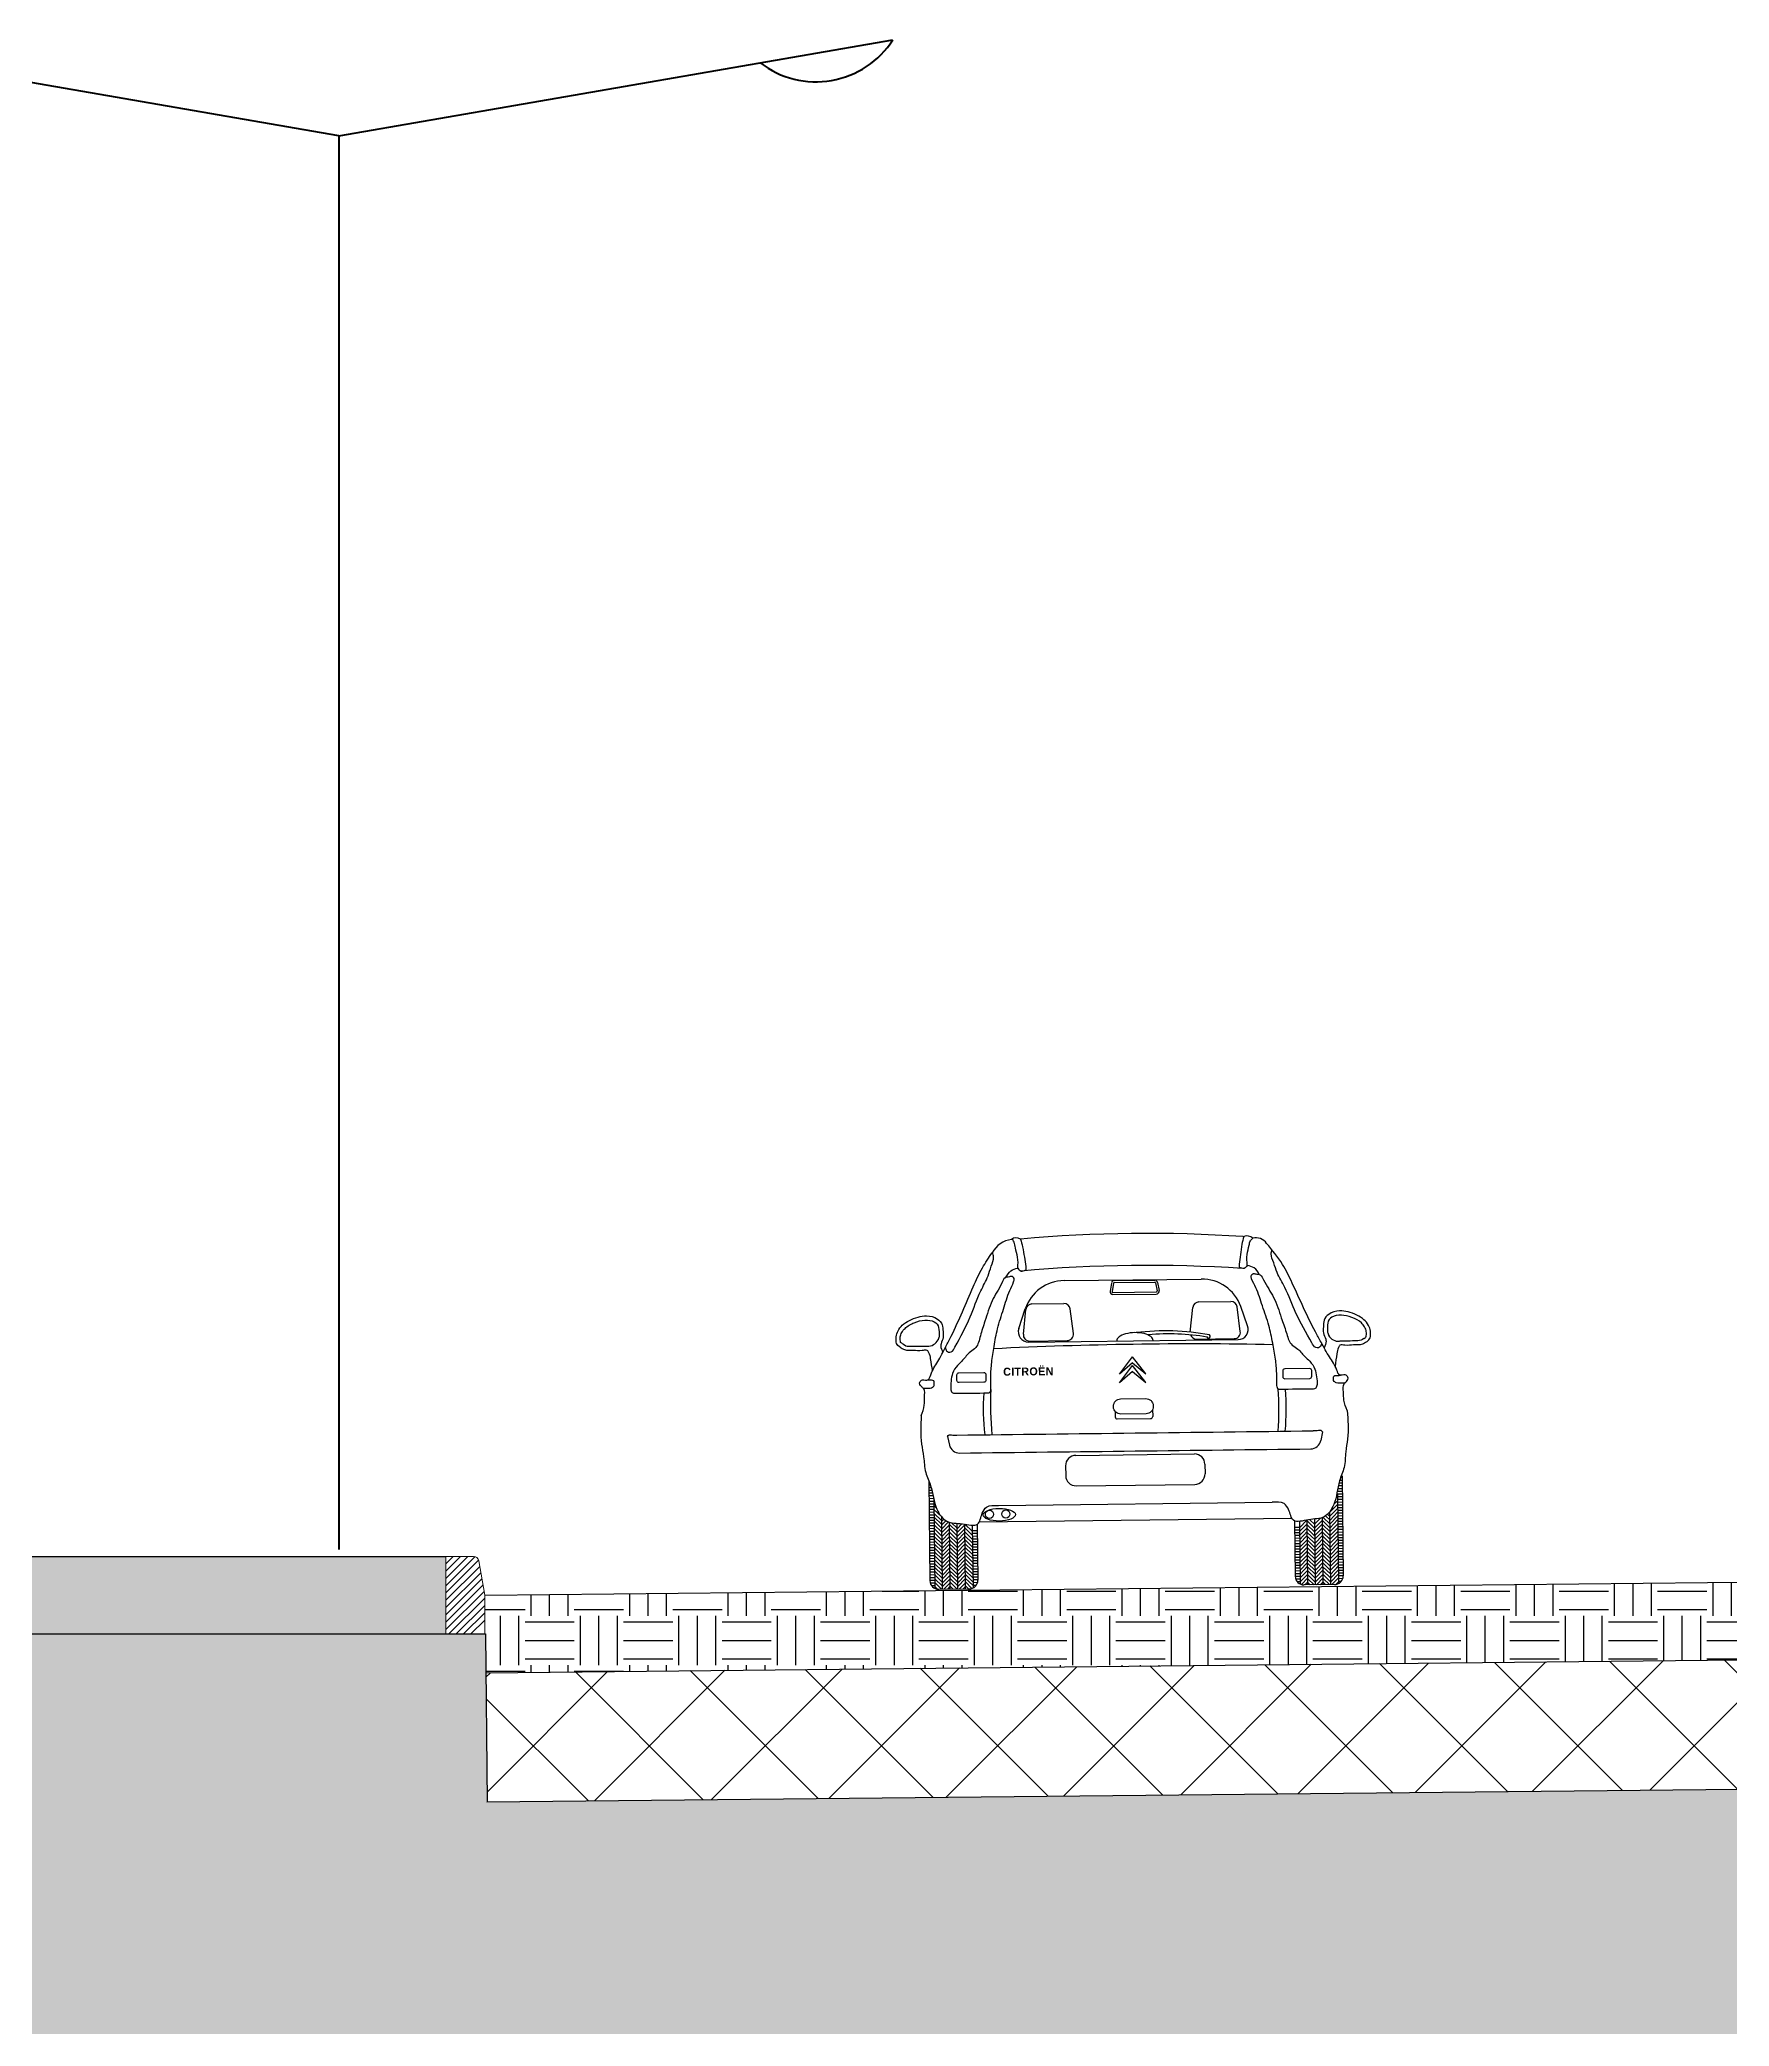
# Model space of a CAD drawing. Header units: metres. Extents: x 34785 to 38791, y 49888 to 55971.
# Drawn here: x 37771.8 to 37778.34, y 51722.28 to 51729.97 of the extents above; entities that cross this region are included whole.
import ezdxf

# ---------------------------------------------------------------- set-up
doc = ezdxf.new("R2010")
doc.units = ezdxf.units.M
for name, color, linetype, lineweight in [('_pk', 7, 'Continuous', 30), ('ГЕНПЛАН ПЛОЩІ', 7, 'Continuous', 0), ('Слой 1', 250, 'Continuous', 0)]:
    doc.layers.add(name, color=color, linetype=linetype, lineweight=lineweight)
doc.styles.get("Standard").update_dxf_attribs({"font": 'arial.ttf'})
pattern_1 = [(0, (37334.578, 51794.7583), (0.1905, 0.1905), [0.1905, -0.1905]), (0, (37334.578, 51794.82974), (0.1905, 0.1905), [0.1905, -0.1905]), (0, (37334.578, 51794.90118), (0.1905, 0.1905), [0.1905, -0.1905]), (90, (37334.60182, 51794.92499), (-0.1905, 0.1905), [0.1905, -0.1905]), (90, (37334.67326, 51794.92499), (-0.1905, 0.1905), [0.1905, -0.1905]), (90, (37334.7447, 51794.92499), (-0.1905, 0.1905), [0.1905, -0.1905])]

# ---------------------------------------------------------------- blocks, each defined once
blk = doc.blocks.new('1')
at = {"layer": 'ГЕНПЛАН ПЛОЩІ', "color": 7, "linetype": 'Continuous', "lineweight": 0}
blk.add_line((4178.651, -713.944), (4178.651, -713.544), dxfattribs=at)
at = {"layer": 'ГЕНПЛАН ПЛОЩІ', "color": 7, "linetype": 'Continuous', "lineweight": 0, "flags": 128}
for points in [[(4178.651, -713.544), (4178.651, -713.404), (4178.651, -713.121), (4178.651, -712.838), (4178.651, -712.555), (4178.651, -712.444)], [(4177.151, -713.944), (4177.262, -713.944), (4177.545, -713.944), (4177.828, -713.944), (4178.111, -713.944), (4178.651, -713.944)]]:
    blk.add_lwpolyline(points, dxfattribs=at)
at = {"layer": 'Слой 1', "color": 7, "linetype": 'Continuous', "lineweight": 0}
for p, q in [((4177.151, -713.944), (4177.151, -710.944)), ((4177.151, -710.944), (4178.222, -710.944)), ((4178.282, -710.944), (4177.151, -712.075)), ((4177.999, -710.944), (4177.151, -711.792)), ((4177.716, -710.944), (4177.151, -711.509)), ((4177.434, -710.944), (4177.151, -711.227)), ((4178.416, -711.093), (4177.151, -712.358)), ((4178.458, -711.334), (4177.151, -712.641)), ((4178.5, -711.575), (4177.151, -712.924)), ((4178.651, -712.444), (4178.419, -711.11)), ((4178.542, -711.816), (4177.151, -713.207)), ((4178.584, -712.057), (4177.151, -713.49)), ((4178.626, -712.298), (4177.151, -713.773)), ((4178.651, -712.555), (4177.262, -713.944)), ((4178.651, -712.838), (4177.545, -713.944)), ((4178.651, -713.121), (4177.828, -713.944)), ((4178.651, -713.404), (4178.111, -713.944))]:
    blk.add_line(p, q, dxfattribs=at)
at = {"layer": 'Слой 1', "color": 7, "linetype": 'Continuous', "lineweight": 0, "extrusion": (0, 0, -1)}
blk.add_arc((-4178.222, -711.144), 0.2, 90, 170.11283, dxfattribs=at)
blk = doc.blocks.new('*X248')
at = {"color": 0, "linetype": 'ByBlock'}
for p, q in [((19.331, 4.125), (19.556, 4.125)), ((19.331, 4), (19.556, 4)), ((19.331, 3.875), (19.556, 3.875)), ((19.331, 3.75), (19.556, 3.75)), ((19.331, 3.625), (19.556, 3.625)), ((19.331, 3.5), (19.556, 3.5)), ((19.331, 3.375), (19.556, 3.375)), ((19.349, 3.25), (19.556, 3.25)), ((19.413, 3.125), (19.556, 3.125))]:
    blk.add_line(p, q, dxfattribs=at)
blk = doc.blocks.new('Citroen trasero')
for p, q in [((-0.3318, 1.1621), (0.3318, 1.1621)), ((-0.0893, 1.1595), (0.1069, 1.1595)), ((-0.103, 1.1479), (-0.1098, 1.1084)), ((-0.0932, 1.1462), (-0.1, 1.1067)), ((-0.0961, 1.1021), (0.1137, 1.1021)), ((-0.0961, 1.0921), (0.1137, 1.0921)), ((-0.0893, 1.1495), (0.1069, 1.1495)), ((0.1108, 1.1462), (0.1176, 1.1067)), ((0.1206, 1.1479), (0.1275, 1.1084)), ((-0.5533, 0.9331), (-0.5209, 1.0272)), ((-0.5316, 0.9055), (-0.5179, 1.0248)), ((-0.4881, 1.0513), (-0.3333, 1.0513)), ((-0.2897, 0.9055), (-0.3035, 1.0248)), ((0.2757, 0.9055), (0.2894, 1.0248)), ((0.3192, 1.0513), (0.474, 1.0513)), ((0.5176, 0.9055), (0.5038, 1.0248)), ((0.5533, 0.9331), (0.5209, 1.0272)), ((-0.506, 0.8669), (0.506, 0.8669)), ((-0.5018, 0.8721), (-0.3195, 0.8721)), ((0.3055, 0.8721), (0.4878, 0.8721)), ((-0.0694, 0.707), (-0.0058, 0.7902)), ((0.0577, 0.707), (-0.0058, 0.7902)), ((-0.0058, 0.7604), (-0.0694, 0.707)), ((-0.0694, 0.6647), (-0.0058, 0.748)), ((-0.0058, 0.7182), (-0.0694, 0.6647)), ((-0.0058, 0.7604), (0.0577, 0.707)), ((0.0577, 0.6647), (-0.0058, 0.748)), ((-0.0058, 0.7182), (0.0577, 0.6647)), ((-0.0923, 0.5267), (-0.0923, 0.5)), ((-0.0823, 0.49), (0.0791, 0.49)), ((0.0891, 0.5343), (0.0891, 0.5)), ((-0.9044, 0.4153), (-0.8954, 0.3737)), ((0.9097, 0.4153), (0.9007, 0.3737)), ((-0.2851, 0.3162), (0.2887, 0.3162)), ((-0.9976, 0.2027), (-0.9976, -0.281)), ((-0.9944, 0.1943), (-0.9976, 0.1943)), ((-0.3351, 0.2662), (-0.3351, 0.219)), ((0.3387, 0.2662), (0.3387, 0.219)), ((0.998, 0.1943), (1.0012, 0.1943)), ((1.0012, 0.2027), (1.0012, -0.281)), ((-0.9896, 0.1811), (-0.9976, 0.1811)), ((-0.9856, 0.1679), (-0.9976, 0.1679)), ((-0.9824, 0.1548), (-0.9976, 0.1548)), ((-0.9796, 0.1416), (-0.9976, 0.1416)), ((-0.9771, 0.1284), (-0.9976, 0.1284)), ((-0.9745, 0.1152), (-0.9976, 0.1152)), ((-0.9739, 0.102), (-0.9976, 0.102)), ((-0.9739, 0.1119), (-0.9739, -0.319)), ((-0.9706, 0.0974), (-0.9739, 0.1007)), ((-0.2851, 0.169), (0.2887, 0.169)), ((0.9742, 0.0974), (0.9775, 0.1007)), ((0.9775, 0.1119), (0.9775, -0.319)), ((0.9775, 0.102), (1.0012, 0.102)), ((0.9781, 0.1152), (1.0012, 0.1152)), ((0.9807, 0.1284), (1.0012, 0.1284)), ((0.9832, 0.1416), (1.0012, 0.1416)), ((0.986, 0.1548), (1.0012, 0.1548)), ((0.9892, 0.1679), (1.0012, 0.1679)), ((0.9932, 0.1811), (1.0012, 0.1811)), ((-0.9739, 0.0888), (-0.9976, 0.0888)), ((-0.9975, 0.0757), (-0.9976, 0.0757)), ((-0.9739, 0.0757), (-0.9976, 0.0757)), ((-0.9739, 0.0625), (-0.9976, 0.0625)), ((-0.9739, 0.0493), (-0.9976, 0.0493)), ((-0.9739, 0.0361), (-0.9976, 0.0361)), ((-0.9739, 0.0229), (-0.9976, 0.0229)), ((-0.9739, 0.0097), (-0.9976, 0.0097)), ((-0.9624, 0.0706), (-0.9739, 0.082)), ((-0.937, 0.0265), (-0.9739, 0.0634)), ((-0.937, 0.0079), (-0.9739, 0.0448)), ((-0.9707, 0.023), (-0.9739, 0.0261)), ((-0.937, -0.0108), (-0.9739, 0.0261)), ((-0.937, -0.0294), (-0.9739, 0.0075)), ((-0.937, -0.3232), (-0.937, 0.0261)), ((-0.937, 0.0063), (-0.9272, 0.016)), ((-0.937, -0.0123), (-0.9166, 0.008)), ((-0.937, -0.031), (-0.9042, 0.0018)), ((-0.9, -0.3232), (-0.9, 0.0004)), ((-0.7558, 0), (0.7558, 0)), ((-0.6614, 0.0786), (0.6614, 0.0786)), ((0.9037, -0.3232), (0.9037, 0.0004)), ((0.9406, -0.031), (0.9078, 0.0018)), ((0.9406, -0.0123), (0.9202, 0.008)), ((0.9406, 0.0063), (0.9308, 0.016)), ((0.9406, 0.0265), (0.9775, 0.0634)), ((0.9406, 0.0079), (0.9775, 0.0448)), ((0.9406, -0.3232), (0.9406, 0.0261)), ((0.9406, -0.0108), (0.9775, 0.0261)), ((0.9406, -0.0294), (0.9775, 0.0075)), ((0.966, 0.0706), (0.9775, 0.082)), ((0.9743, 0.023), (0.9775, 0.0261)), ((0.9775, 0.0888), (1.0012, 0.0888)), ((0.9775, 0.0757), (1.0012, 0.0757)), ((0.9775, 0.0625), (1.0012, 0.0625)), ((0.9775, 0.0493), (1.0012, 0.0493)), ((0.9775, 0.0361), (1.0012, 0.0361)), ((0.9775, 0.0229), (1.0012, 0.0229)), ((0.9775, 0.0097), (1.0012, 0.0097)), ((1.0012, 0.0757), (1.0012, 0.0757)), ((-0.9739, -0.0035), (-0.9976, -0.0035)), ((-0.9739, -0.0166), (-0.9976, -0.0166)), ((-0.9739, -0.0298), (-0.9976, -0.0298)), ((-0.9739, -0.043), (-0.9976, -0.043)), ((-0.9739, -0.0562), (-0.9976, -0.0562)), ((-0.9739, -0.0694), (-0.9976, -0.0694)), ((-0.9739, -0.0826), (-0.9976, -0.0826)), ((-0.9739, -0.0958), (-0.9976, -0.0958)), ((-0.937, -0.0481), (-0.9739, -0.0112)), ((-0.937, -0.0669), (-0.9739, -0.0299)), ((-0.937, -0.0855), (-0.9739, -0.0486)), ((-0.937, -0.1041), (-0.9739, -0.0672)), ((-0.937, -0.1228), (-0.9739, -0.0859)), ((-0.937, -0.0496), (-0.9, -0.0127)), ((-0.937, -0.0683), (-0.9, -0.0314)), ((-0.937, -0.0869), (-0.9, -0.05)), ((-0.937, -0.1056), (-0.9, -0.0687)), ((-0.937, -0.1243), (-0.9, -0.0874)), ((-0.8631, -0.0474), (-0.9, -0.0105)), ((-0.8631, -0.0661), (-0.9, -0.0292)), ((-0.8631, -0.0847), (-0.9, -0.0478)), ((-0.8631, -0.1034), (-0.9, -0.0665)), ((-0.8631, -0.122), (-0.9, -0.0851)), ((-0.8631, -0.0288), (-0.8897, -0.0022)), ((-0.8631, -0.3232), (-0.8631, -0.0055)), ((-0.8631, -0.0319), (-0.8394, -0.0081)), ((-0.8631, -0.0505), (-0.8262, -0.0136)), ((-0.8631, -0.0692), (-0.8262, -0.0323)), ((-0.8631, -0.0878), (-0.8262, -0.0509)), ((-0.8631, -0.1065), (-0.8262, -0.0696)), ((-0.8631, -0.1251), (-0.8262, -0.0882)), ((-0.8262, -0.3232), (-0.8262, -0.0103)), ((-0.7893, -0.0653), (-0.8262, -0.0284)), ((-0.7893, -0.0839), (-0.8262, -0.047)), ((-0.7893, -0.1026), (-0.8262, -0.0657)), ((-0.7893, -0.1212), (-0.8262, -0.0843)), ((-0.7893, -0.0466), (-0.8255, -0.0104)), ((-0.7893, -0.016), (-0.7893, -0.319)), ((-0.7656, -0.043), (-0.7893, -0.043)), ((-0.7656, -0.0562), (-0.7893, -0.0562)), ((-0.7656, -0.0694), (-0.7893, -0.0694)), ((-0.7656, -0.0826), (-0.7893, -0.0826)), ((-0.7656, -0.0958), (-0.7893, -0.0958)), ((-0.7656, -0.0114), (-0.7656, -0.281)), ((0.7692, -0.0114), (0.7692, -0.281)), ((0.7692, -0.043), (0.7929, -0.043)), ((0.7692, -0.0562), (0.7929, -0.0562)), ((0.7692, -0.0694), (0.7929, -0.0694)), ((0.7692, -0.0826), (0.7929, -0.0826)), ((0.7692, -0.0958), (0.7929, -0.0958)), ((0.7929, -0.0466), (0.8291, -0.0104)), ((0.7929, -0.016), (0.7929, -0.319)), ((0.7929, -0.0653), (0.8298, -0.0284)), ((0.7929, -0.0839), (0.8298, -0.047)), ((0.7929, -0.1026), (0.8298, -0.0657)), ((0.7929, -0.1212), (0.8298, -0.0843)), ((0.8298, -0.3232), (0.8298, -0.0103)), ((0.8668, -0.0505), (0.8298, -0.0136)), ((0.8668, -0.0692), (0.8298, -0.0323)), ((0.8668, -0.0878), (0.8298, -0.0509)), ((0.8668, -0.1065), (0.8298, -0.0696)), ((0.8668, -0.1251), (0.8298, -0.0882)), ((0.8668, -0.0319), (0.843, -0.0081)), ((0.8668, -0.0288), (0.8934, -0.0022)), ((0.8668, -0.3232), (0.8668, -0.0055)), ((0.8668, -0.0474), (0.9037, -0.0105)), ((0.8668, -0.0661), (0.9037, -0.0292)), ((0.8668, -0.0847), (0.9037, -0.0478)), ((0.8668, -0.1034), (0.9037, -0.0665)), ((0.8668, -0.122), (0.9037, -0.0851)), ((0.9406, -0.0496), (0.9037, -0.0127)), ((0.9406, -0.0683), (0.9037, -0.0314)), ((0.9406, -0.0869), (0.9037, -0.05)), ((0.9406, -0.1056), (0.9037, -0.0687)), ((0.9406, -0.1243), (0.9037, -0.0874)), ((0.9406, -0.0481), (0.9775, -0.0112)), ((0.9406, -0.0669), (0.9775, -0.0299)), ((0.9406, -0.0855), (0.9775, -0.0486)), ((0.9406, -0.1041), (0.9775, -0.0672)), ((0.9406, -0.1228), (0.9775, -0.0859)), ((0.9775, -0.0035), (1.0012, -0.0035)), ((0.9775, -0.0166), (1.0012, -0.0166)), ((0.9775, -0.0298), (1.0012, -0.0298)), ((0.9775, -0.043), (1.0012, -0.043)), ((0.9775, -0.0562), (1.0012, -0.0562)), ((0.9775, -0.0694), (1.0012, -0.0694)), ((0.9775, -0.0826), (1.0012, -0.0826)), ((0.9775, -0.0958), (1.0012, -0.0958)), ((-0.9739, -0.1089), (-0.9976, -0.1089)), ((-0.9739, -0.1221), (-0.9976, -0.1221)), ((-0.9739, -0.1353), (-0.9976, -0.1353)), ((-0.9739, -0.1485), (-0.9976, -0.1485)), ((-0.9739, -0.1617), (-0.9976, -0.1617)), ((-0.9739, -0.1749), (-0.9976, -0.1749)), ((-0.9739, -0.1881), (-0.9976, -0.1881)), ((-0.937, -0.1414), (-0.9739, -0.1045)), ((-0.937, -0.1601), (-0.9739, -0.1232)), ((-0.937, -0.1787), (-0.9739, -0.1418)), ((-0.937, -0.1974), (-0.9739, -0.1605)), ((-0.937, -0.216), (-0.9739, -0.1791)), ((-0.937, -0.143), (-0.9, -0.1061)), ((-0.937, -0.1616), (-0.9, -0.1247)), ((-0.937, -0.1803), (-0.9, -0.1434)), ((-0.937, -0.1989), (-0.9, -0.162)), ((-0.937, -0.2176), (-0.9, -0.1807)), ((-0.8631, -0.1407), (-0.9, -0.1038)), ((-0.8631, -0.1593), (-0.9, -0.1224)), ((-0.8631, -0.178), (-0.9, -0.141)), ((-0.8631, -0.1966), (-0.9, -0.1597)), ((-0.8631, -0.2152), (-0.9, -0.1783)), ((-0.8631, -0.1438), (-0.8262, -0.1069)), ((-0.8631, -0.1624), (-0.8262, -0.1255)), ((-0.8631, -0.1811), (-0.8262, -0.1442)), ((-0.8631, -0.1997), (-0.8262, -0.1628)), ((-0.8631, -0.2184), (-0.8262, -0.1815)), ((-0.7893, -0.1399), (-0.8262, -0.103)), ((-0.7893, -0.1585), (-0.8262, -0.1216)), ((-0.7893, -0.1772), (-0.8262, -0.1403)), ((-0.7893, -0.1958), (-0.8262, -0.1589)), ((-0.7893, -0.2145), (-0.8262, -0.1776)), ((-0.7656, -0.1089), (-0.7893, -0.1089)), ((-0.7656, -0.1221), (-0.7893, -0.1221)), ((-0.7656, -0.1353), (-0.7893, -0.1353)), ((-0.7656, -0.1485), (-0.7893, -0.1485)), ((-0.7656, -0.1617), (-0.7893, -0.1617)), ((-0.7656, -0.1749), (-0.7893, -0.1749)), ((-0.7675, -0.1881), (-0.7893, -0.1881)), ((0.7692, -0.1089), (0.7929, -0.1089)), ((0.7692, -0.1221), (0.7929, -0.1221)), ((0.7692, -0.1353), (0.7929, -0.1353)), ((0.7692, -0.1485), (0.7929, -0.1485)), ((0.7692, -0.1617), (0.7929, -0.1617)), ((0.7692, -0.1749), (0.7929, -0.1749)), ((0.7711, -0.1881), (0.7929, -0.1881)), ((0.7929, -0.1399), (0.8298, -0.103)), ((0.7929, -0.1585), (0.8298, -0.1216)), ((0.7929, -0.1772), (0.8298, -0.1403)), ((0.7929, -0.1958), (0.8298, -0.1589)), ((0.7929, -0.2145), (0.8298, -0.1776)), ((0.8668, -0.1438), (0.8298, -0.1069)), ((0.8668, -0.1624), (0.8298, -0.1255)), ((0.8668, -0.1811), (0.8298, -0.1442)), ((0.8668, -0.1997), (0.8298, -0.1628)), ((0.8668, -0.2184), (0.8298, -0.1815)), ((0.8668, -0.1407), (0.9037, -0.1038)), ((0.8668, -0.1593), (0.9037, -0.1224)), ((0.8668, -0.178), (0.9037, -0.141)), ((0.8668, -0.1966), (0.9037, -0.1597)), ((0.8668, -0.2152), (0.9037, -0.1783)), ((0.9406, -0.143), (0.9037, -0.1061)), ((0.9406, -0.1616), (0.9037, -0.1247)), ((0.9406, -0.1803), (0.9037, -0.1434)), ((0.9406, -0.1989), (0.9037, -0.162)), ((0.9406, -0.2176), (0.9037, -0.1807)), ((0.9406, -0.1414), (0.9775, -0.1045)), ((0.9406, -0.1601), (0.9775, -0.1232)), ((0.9406, -0.1787), (0.9775, -0.1418)), ((0.9406, -0.1974), (0.9775, -0.1605)), ((0.9406, -0.216), (0.9775, -0.1791)), ((0.9775, -0.1089), (1.0012, -0.1089)), ((0.9775, -0.1221), (1.0012, -0.1221)), ((0.9775, -0.1353), (1.0012, -0.1353)), ((0.9775, -0.1485), (1.0012, -0.1485)), ((0.9775, -0.1617), (1.0012, -0.1617)), ((0.9775, -0.1749), (1.0012, -0.1749)), ((0.9775, -0.1881), (1.0012, -0.1881)), ((-0.9739, -0.2012), (-0.9976, -0.2012)), ((-0.9739, -0.2144), (-0.9976, -0.2144)), ((-0.9739, -0.2276), (-0.9976, -0.2276)), ((-0.9739, -0.2408), (-0.9976, -0.2408)), ((-0.9739, -0.254), (-0.9976, -0.254)), ((-0.9739, -0.2672), (-0.9976, -0.2672)), ((-0.9739, -0.2804), (-0.9976, -0.2804)), ((-0.937, -0.2347), (-0.9739, -0.1978)), ((-0.937, -0.2533), (-0.9739, -0.2164)), ((-0.937, -0.272), (-0.9739, -0.2351)), ((-0.937, -0.2906), (-0.9739, -0.2537)), ((-0.937, -0.3093), (-0.9739, -0.2724)), ((-0.937, -0.2362), (-0.9, -0.1993)), ((-0.937, -0.2549), (-0.9, -0.218)), ((-0.937, -0.2735), (-0.9, -0.2366)), ((-0.937, -0.2922), (-0.9, -0.2553)), ((-0.937, -0.3108), (-0.9, -0.2739)), ((-0.8631, -0.2339), (-0.9, -0.197)), ((-0.8631, -0.2525), (-0.9, -0.2156)), ((-0.8631, -0.2712), (-0.9, -0.2343)), ((-0.8631, -0.2898), (-0.9, -0.2529)), ((-0.8631, -0.3085), (-0.9, -0.2716)), ((-0.8631, -0.237), (-0.8262, -0.2001)), ((-0.8631, -0.2556), (-0.8262, -0.2187)), ((-0.8631, -0.2743), (-0.8262, -0.2374)), ((-0.8631, -0.2929), (-0.8262, -0.256)), ((-0.8631, -0.3116), (-0.8262, -0.2747)), ((-0.7893, -0.2331), (-0.8262, -0.1962)), ((-0.7893, -0.2518), (-0.8262, -0.2149)), ((-0.7893, -0.2704), (-0.8262, -0.2335)), ((-0.7893, -0.2891), (-0.8262, -0.2522)), ((-0.7893, -0.3077), (-0.8262, -0.2708)), ((0.7929, -0.2331), (0.8298, -0.1962)), ((0.7929, -0.2518), (0.8298, -0.2149)), ((0.7929, -0.2704), (0.8298, -0.2335)), ((0.7929, -0.2891), (0.8298, -0.2522)), ((0.7929, -0.3077), (0.8298, -0.2708)), ((0.8668, -0.237), (0.8298, -0.2001)), ((0.8668, -0.2556), (0.8298, -0.2187)), ((0.8668, -0.2743), (0.8298, -0.2374)), ((0.8668, -0.2929), (0.8298, -0.256)), ((0.8668, -0.3116), (0.8298, -0.2747)), ((0.8668, -0.2339), (0.9037, -0.197)), ((0.8668, -0.2525), (0.9037, -0.2156)), ((0.8668, -0.2712), (0.9037, -0.2343)), ((0.8668, -0.2898), (0.9037, -0.2529)), ((0.8668, -0.3085), (0.9037, -0.2716)), ((0.9406, -0.2362), (0.9037, -0.1993)), ((0.9406, -0.2549), (0.9037, -0.218)), ((0.9406, -0.2735), (0.9037, -0.2366)), ((0.9406, -0.2922), (0.9037, -0.2553)), ((0.9406, -0.3108), (0.9037, -0.2739)), ((0.9406, -0.2347), (0.9775, -0.1978)), ((0.9406, -0.2533), (0.9775, -0.2164)), ((0.9406, -0.272), (0.9775, -0.2351)), ((0.9406, -0.2906), (0.9775, -0.2537)), ((0.9406, -0.3093), (0.9775, -0.2724)), ((0.9775, -0.2012), (1.0012, -0.2012)), ((0.9775, -0.2144), (1.0012, -0.2144)), ((0.9775, -0.2276), (1.0012, -0.2276)), ((0.9775, -0.2408), (1.0012, -0.2408)), ((0.9775, -0.254), (1.0012, -0.254)), ((0.9775, -0.2672), (1.0012, -0.2672)), ((0.9775, -0.2804), (1.0012, -0.2804)), ((-0.9739, -0.2935), (-0.9957, -0.2935)), ((-0.9739, -0.3067), (-0.9889, -0.3067)), ((-0.9416, -0.3232), (-0.9739, -0.291)), ((-0.9606, -0.3229), (-0.9739, -0.3096)), ((-0.9554, -0.3232), (-0.8078, -0.3232)), ((-0.9307, -0.3232), (-0.9, -0.2926)), ((-0.9121, -0.3232), (-0.9, -0.3112)), ((-0.867, -0.3232), (-0.9, -0.2902)), ((-0.8857, -0.3232), (-0.9, -0.3089)), ((-0.8561, -0.3232), (-0.8262, -0.2933)), ((-0.8375, -0.3232), (-0.8262, -0.312)), ((-0.7946, -0.3211), (-0.8262, -0.2894)), ((-0.8111, -0.3232), (-0.8262, -0.3081)), ((0.7982, -0.3211), (0.8298, -0.2894)), ((0.959, -0.3232), (0.8114, -0.3232)), ((0.8147, -0.3232), (0.8298, -0.3081)), ((0.8597, -0.3232), (0.8298, -0.2933)), ((0.8411, -0.3232), (0.8298, -0.312)), ((0.8707, -0.3232), (0.9037, -0.2902)), ((0.8893, -0.3232), (0.9037, -0.3089)), ((0.9343, -0.3232), (0.9037, -0.2926)), ((0.9157, -0.3232), (0.9037, -0.3112)), ((0.9452, -0.3232), (0.9775, -0.291)), ((0.9642, -0.3229), (0.9775, -0.3096)), ((0.9775, -0.2935), (0.9993, -0.2935)), ((0.9775, -0.3067), (0.9925, -0.3067))]:
    blk.add_line(p, q)
for points in [[(-0.8453, 0.7227), (-0.7249, 0.7227, -0.414214), (-0.7149, 0.7127), (-0.7149, 0.6852, -0.414214), (-0.7249, 0.6752), (-0.8453, 0.6752, -0.414214), (-0.8553, 0.6852), (-0.8553, 0.7127, -0.414214)], [(0.8506, 0.7227), (0.7302, 0.7227, 0.414214), (0.7202, 0.7127), (0.7202, 0.6852, 0.414214), (0.7302, 0.6752), (0.8506, 0.6752, 0.414214), (0.8606, 0.6852), (0.8606, 0.7127, 0.414214)], [(-0.0649, 0.5871), (0.0571, 0.5871, -0.414214), (0.0921, 0.5521), (0.0921, 0.5485, -0.414214), (0.0571, 0.5135), (-0.0649, 0.5135, -0.414214), (-0.0999, 0.5485), (-0.0999, 0.5521, -0.414214)]]:
    blk.add_lwpolyline(points, format="xyb", close=True)
for centre in [(-0.7059, 0.0365), (-0.6267, 0.0365)]:
    blk.add_circle(centre, 0.0198)
for centre, radius, start, end in [((-0.57, 1.2426), 0.1225, 96.6814, 151.34999), ((-0.5612, 1.3338), 0.0382, 56.21745, 127.07055), ((-0.0093, -5.4505), 6.8367, 85.43154, 94.45243), ((0.5361, 1.3744), 0.01, 265.43154, 291.91889), ((0.5548, 1.328), 0.0401, 45.45833, 111.91889), ((0.5977, 1.295), 0.0633, 34.42247, 103.54616), ((-0.0044, -5.7334), 6.9648, 85.59574, 94.41084), ((-0.3318, 0.9621), 0.2, 90, 161.00954), ((-0.0893, 1.1456), 0.014, 90, 170.20818), ((-0.096, 1.1815), 0.0677, 341.07282, 343.36551), ((0.1297, 1.1815), 0.0677, 196.63449, 198.92718), ((0.1069, 1.1456), 0.014, 9.79182, 90), ((0.3318, 0.9621), 0.2, 18.99046, 90), ((-0.0961, 1.106), 0.014, 170.20818, 270), ((-0.0961, 1.106), 0.00396, 170.20818, 270), ((-0.0893, 1.1456), 0.00396, 90, 170.20818), ((0.1069, 1.1456), 0.00396, 9.79182, 90), ((0.1137, 1.106), 0.014, 270, 9.79182), ((0.1137, 1.106), 0.00396, 270, 9.79182), ((-0.4881, 1.0213), 0.03, 90, 173.41062), ((-0.3333, 1.0213), 0.03, 6.58938, 90), ((0.3192, 1.0213), 0.03, 90, 173.41062), ((0.474, 1.0213), 0.03, 6.58938, 90), ((-0.9926, 0.9085), 0.0552, 264.95852, 332.27468), ((-0.506, 0.9169), 0.05, 161.00954, 270), ((-0.5018, 0.9021), 0.03, 173.41062, 270), ((-0.3195, 0.9021), 0.03, 270, 6.58938), ((0.1413, -0.2442), 1.1577, 78.69246, 96.31602), ((0.1628, -0.1575), 1.0562, 79.41849, 94.8632), ((0.3055, 0.9021), 0.03, 198.58354, 270), ((0.3638, 0.8838), 0.00855, 191.73915, 58.18378), ((0.4878, 0.9021), 0.03, 270, 6.58938), ((0.506, 0.9169), 0.05, 270, 18.99046), ((0.9926, 0.9085), 0.0552, 207.72532, 275.04148), ((0.054, -18.7747), 19.6248, 88.18655, 92.13519), ((0.4157, 0.5376), 1.1456, 175.70334, 185.82672), ((0.6134, 0.5461), 1.3084, 175.91492, 185.47106), ((-0.6081, 0.5461), 1.3084, 354.52894, 3.47765), ((-0.4104, 0.5376), 1.1456, 354.17328, 4.29666), ((-0.0823, 0.5), 0.01, 180, 270), ((0.0791, 0.5), 0.01, 270, 0), ((-0.8465, 0.3843), 0.05, 192.27829, 270), ((-0.2851, 0.2662), 0.05, 90, 180), ((0.2887, 0.2662), 0.05, 0, 90), ((0.8518, 0.3843), 0.05, 270, 347.72171), ((-0.2851, 0.219), 0.05, 180, 270), ((0.2887, 0.219), 0.05, 270, 0), ((-0.9554, -0.281), 0.0422, 180, 270), ((-0.8078, -0.281), 0.0422, 270, 0), ((0.8114, -0.281), 0.0422, 180, 270), ((0.959, -0.281), 0.0422, 270, 0)]:
    blk.add_arc(centre, radius, start, end)
blk.add_ellipse((0.0075, 0.8679), major_axis=(-0.0876, 0), ratio=0.441177, start_param=3.115127, end_param=6.309651)
blk.add_ellipse((-0.6584, 0.0338), major_axis=(0.0779, 0), ratio=0.39086)
for points in [[(-0.5549, 1.2254), (-0.5549, 1.2784), (-0.5654, 1.3229), (-0.5713, 1.3517), (-0.58, 1.3671)], [(-0.54, 1.3655), (-0.53, 1.3275), (-0.5222, 1.2777), (-0.5163, 1.2319), (-0.5156, 1.2169)], [(0.54, 1.3655), (0.53, 1.3275), (0.5222, 1.2777), (0.5163, 1.2319), (0.5156, 1.2169)], [(0.5549, 1.2254), (0.5549, 1.2784), (0.5654, 1.3229), (0.5713, 1.3437), (0.5829, 1.3565)], [(-1.0299, 0.5174), (-1.0146, 0.5679), (-1.0131, 0.6076), (-1.0167, 0.6471), (-1.0274, 0.6577), (-1.0354, 0.6791), (-1.0221, 0.6897), (-0.9954, 0.6897), (-0.982, 0.7137), (-0.9473, 0.7777), (-0.9073, 0.8497), (-0.8806, 0.9003), (-0.8246, 1.0176), (-0.7712, 1.1375), (-0.7258, 1.2282), (-0.6775, 1.3013)], [(1.0299, 0.5174), (1.0146, 0.5679), (1.0131, 0.6076), (1.0167, 0.6471), (1.0274, 0.6577), (1.0354, 0.6791), (1.0221, 0.6897), (0.9954, 0.6897), (0.982, 0.7137), (0.9473, 0.7777), (0.9073, 0.8497), (0.8806, 0.9003), (0.8246, 1.0176), (0.7712, 1.1375), (0.7258, 1.2282), (0.6499, 1.3308)], [(-0.6139, 1.1796), (-0.5877, 1.2129), (-0.5549, 1.2254)], [(-0.5549, 1.2254), (-0.54, 1.2108), (-0.5156, 1.2169)], [(0.5549, 1.2254), (0.54, 1.2108), (0.5156, 1.2169)], [(0.6139, 1.1796), (0.5877, 1.2129), (0.5549, 1.2254)], [(-1.1281, 0.8492), (-1.107, 0.8374), (-1.0648, 0.8347), (-1.0225, 0.8334), (-0.9987, 0.8334), (-0.9908, 0.8229), (-0.9829, 0.7925), (-0.9737, 0.7332)], [(1.1281, 0.8492), (1.107, 0.8374), (1.0648, 0.8347), (1.0225, 0.8334), (0.9987, 0.8334), (0.9908, 0.8229), (0.9829, 0.7925), (0.9737, 0.7332)], [(-0.9044, 0.4153), (-0.8968, 0.4225), (-0.8847, 0.4225), (-0.8594, 0.4213)], [(-0.8594, 0.4213), (0.8647, 0.4213)], [(0.9097, 0.4153), (0.9021, 0.4225), (0.89, 0.4225), (0.8647, 0.4213)]]:
    blk.add_spline(points, degree=3)
for points, knots in [([(-0.9093, 0.8459), (-0.9088, 0.8398), (-0.9065, 0.8305), (-0.8944, 0.821), (-0.8747, 0.824), (-0.8405, 0.8899), (-0.7871, 0.9801), (-0.7464, 1.102), (-0.7003, 1.1788), (-0.6852, 1.2347), (-0.6671, 1.273), (-0.6742, 1.295), (-0.6771, 1.3022)], [0.0128374, 0.0128374, 0.0128374, 0.0128374, 0.0305239, 0.0418755, 0.0551422, 0.0841947, 0.2475967, 0.3835381, 0.4643463, 0.5131404, 0.5595203, 0.5821485, 0.5821485, 0.5821485, 0.5821485]), ([(0.9093, 0.8459), (0.9088, 0.8398), (0.9065, 0.8305), (0.8944, 0.821), (0.8747, 0.824), (0.8405, 0.8899), (0.7871, 0.9801), (0.7464, 1.102), (0.7003, 1.1788), (0.6852, 1.2347), (0.6676, 1.2718), (0.6735, 1.2927), (0.6757, 1.2988)], [0.0128371, 0.0128371, 0.0128371, 0.0128371, 0.0305239, 0.0418755, 0.0551422, 0.0841947, 0.2475967, 0.3835381, 0.4643463, 0.5131404, 0.5595203, 0.5786032, 0.5786032, 0.5786032, 0.5786032]), ([(-0.7105, 0.6234), (-0.7047, 0.6231), (-0.6917, 0.6245), (-0.6909, 0.6628), (-0.6923, 0.7064), (-0.6867, 0.7748), (-0.6732, 0.8507), (-0.6575, 0.9382), (-0.6252, 1.0257), (-0.6039, 1.1042), (-0.5786, 1.149), (-0.5706, 1.174), (-0.5807, 1.1881), (-0.5981, 1.1822), (-0.6215, 1.1816), (-0.6426, 1.1296), (-0.6866, 1.0703), (-0.7126, 0.9795), (-0.7367, 0.9131), (-0.7474, 0.8696), (-0.7611, 0.8395), (-0.7967, 0.8204), (-0.8211, 0.7863), (-0.8548, 0.7566), (-0.8787, 0.7233), (-0.8836, 0.6821), (-0.8876, 0.652), (-0.8824, 0.6265), (-0.8699, 0.6232), (-0.8644, 0.6233), (-0.8633, 0.6234)], [0.008745, 0.008745, 0.008745, 0.008745, 0.02436, 0.048375, 0.1013, 0.168953, 0.247776, 0.334685, 0.434241, 0.528148, 0.575217, 0.590711, 0.603208, 0.617509, 0.640119, 0.669216, 0.766813, 0.871759, 0.945492, 0.979081, 1.007072, 1.040842, 1.095838, 1.130703, 1.17593, 1.21459, 1.252169, 1.270617, 1.283378, 1.286797, 1.286797, 1.286797, 1.286797]), ([(0.7105, 0.6234), (0.7047, 0.6231), (0.6917, 0.6245), (0.6909, 0.6628), (0.6923, 0.7064), (0.6867, 0.7748), (0.6732, 0.8507), (0.6575, 0.9382), (0.6252, 1.0257), (0.6039, 1.1042), (0.5786, 1.149), (0.5706, 1.174), (0.5807, 1.1881), (0.5981, 1.1822), (0.6215, 1.1816), (0.6426, 1.1296), (0.6866, 1.0703), (0.7126, 0.9795), (0.7367, 0.9131), (0.7474, 0.8696), (0.7611, 0.8395), (0.7967, 0.8204), (0.8211, 0.7863), (0.8548, 0.7566), (0.8787, 0.7233), (0.8836, 0.6821), (0.8876, 0.652), (0.8824, 0.6265), (0.8699, 0.6232), (0.8644, 0.6233), (0.8633, 0.6234)], [0.008745, 0.008745, 0.008745, 0.008745, 0.02436, 0.048375, 0.1013, 0.168953, 0.247776, 0.334685, 0.434241, 0.528148, 0.575217, 0.590711, 0.603208, 0.617509, 0.640119, 0.669216, 0.766813, 0.871759, 0.945492, 0.979081, 1.007072, 1.040842, 1.095838, 1.130703, 1.17593, 1.21459, 1.252169, 1.270617, 1.283378, 1.286797, 1.286797, 1.286797, 1.286797]), ([(-1.1281, 0.8492), (-1.1355, 0.8547), (-1.147, 0.8632), (-1.1463, 0.8837), (-1.148, 0.9043), (-1.1377, 0.9309), (-1.1164, 0.9593), (-1.0811, 0.9802), (-1.0414, 0.9954), (-0.9943, 1.0026), (-0.9492, 0.9916), (-0.9195, 0.958), (-0.9205, 0.9244), (-0.9163, 0.8925), (-0.9292, 0.8714), (-0.933, 0.8464), (-0.9271, 0.833), (-0.9217, 0.8226)], [0, 0, 0, 0, 0.0252051, 0.0397696, 0.05823, 0.0874218, 0.1222483, 0.1632425, 0.208352, 0.2496136, 0.3047374, 0.34038, 0.373582, 0.4025912, 0.4347051, 0.4440292, 0.4775837, 0.4775837, 0.4775837, 0.4775837]), ([(-1.1263, 0.874), (-1.1268, 0.8765), (-1.1274, 0.8924), (-1.1258, 0.906), (-1.123, 0.9132), (-1.1146, 0.9281), (-1.1095, 0.9348), (-1.0916, 0.9516), (-1.0753, 0.9602), (-1.025, 0.9806), (-0.9871, 0.9846), (-0.9499, 0.9633), (-0.9433, 0.9551), (-0.9392, 0.9312), (-0.9381, 0.9127), (-0.939, 0.8961), (-0.9409, 0.8924), (-0.9437, 0.8828), (-0.9437, 0.8828), (-0.9437, 0.8828)], [0.0280188, 0.0280188, 0.0280188, 0.0280188, 0.0589188, 0.0589188, 0.0898188, 0.0898188, 0.1207188, 0.1207188, 0.1808775, 0.1808775, 0.2979992, 0.2979992, 0.3517894, 0.3517894, 0.3956696, 0.3956696, 0.4216728, 0.4216728, 0.4268958, 0.4268958, 0.4268958, 0.4268958]), ([(1.1281, 0.8492), (1.1355, 0.8547), (1.147, 0.8632), (1.1463, 0.8837), (1.148, 0.9043), (1.1377, 0.9309), (1.1164, 0.9593), (1.0811, 0.9802), (1.0414, 0.9954), (0.9943, 1.0026), (0.9492, 0.9916), (0.9195, 0.958), (0.9205, 0.9244), (0.9163, 0.8925), (0.9292, 0.8714), (0.933, 0.8464), (0.9271, 0.833), (0.9217, 0.8226)], [0, 0, 0, 0, 0.0252051, 0.0397696, 0.05823, 0.0874218, 0.1222483, 0.1632425, 0.208352, 0.2496136, 0.3047374, 0.34038, 0.373582, 0.4025912, 0.4347051, 0.4440292, 0.477583, 0.477583, 0.477583, 0.477583]), ([(1.1263, 0.874), (1.1268, 0.8765), (1.1274, 0.8924), (1.1258, 0.906), (1.123, 0.9132), (1.1146, 0.9281), (1.1095, 0.9348), (1.0916, 0.9516), (1.0753, 0.9602), (1.025, 0.9806), (0.9871, 0.9846), (0.9499, 0.9633), (0.9433, 0.9551), (0.9392, 0.9312), (0.9381, 0.9127), (0.939, 0.8961), (0.9409, 0.8924), (0.9437, 0.8828), (0.9437, 0.8828), (0.9437, 0.8828)], [0.0280188, 0.0280188, 0.0280188, 0.0280188, 0.0589188, 0.0589188, 0.0898188, 0.0898188, 0.1207188, 0.1207188, 0.1808775, 0.1808775, 0.2979992, 0.2979992, 0.3517894, 0.3517894, 0.3956696, 0.3956696, 0.4216728, 0.4216728, 0.4268958, 0.4268958, 0.4268958, 0.4268958]), ([(-1.115, 0.8654), (-1.103, 0.8566), (-1.0999, 0.8543), (-1.0693, 0.8545), (-1.0493, 0.8533), (-1.0318, 0.8526), (-1.0261, 0.8534), (-1.0132, 0.8529), (-1.0052, 0.8526), (-0.9975, 0.8535)], [0, 0, 0, 0, 0.0460712, 0.0460712, 0.0921424, 0.0921424, 0.1152063, 0.1152063, 0.1268011, 0.1268011, 0.1268011, 0.1268011]), ([(1.115, 0.8654), (1.103, 0.8566), (1.0999, 0.8543), (1.0693, 0.8545), (1.0493, 0.8533), (1.0318, 0.8526), (1.0261, 0.8534), (1.0132, 0.8529), (1.0052, 0.8526), (0.9975, 0.8535)], [0, 0, 0, 0, 0.0460712, 0.0460712, 0.0921424, 0.0921424, 0.1152063, 0.1152063, 0.1268011, 0.1268011, 0.1268011, 0.1268011]), ([(-1.0205, 0.6512), (-1.0111, 0.6503), (-0.9972, 0.6492), (-0.9777, 0.6507), (-0.9643, 0.6606), (-0.9653, 0.6737), (-0.965, 0.6868), (-0.9803, 0.6882), (-0.9902, 0.6876), (-0.9971, 0.6886), (-0.9989, 0.6889)], [0.0069993, 0.0069993, 0.0069993, 0.0069993, 0.0351118, 0.0489543, 0.0659134, 0.077046, 0.0879308, 0.0990258, 0.1148454, 0.1200374, 0.1200374, 0.1200374, 0.1200374]), ([(1.0205, 0.6512), (1.0111, 0.6503), (0.9972, 0.6492), (0.9777, 0.6507), (0.9643, 0.6606), (0.9653, 0.6737), (0.965, 0.6868), (0.9803, 0.6882), (0.9902, 0.6876), (0.9971, 0.6886), (0.9989, 0.6889)], [0.0069993, 0.0069993, 0.0069993, 0.0069993, 0.0351118, 0.0489543, 0.0659134, 0.077046, 0.0879308, 0.0990258, 0.1148454, 0.1200374, 0.1200374, 0.1200374, 0.1200374]), ([(-1.0299, 0.5174), (-1.0327, 0.4713), (-1.0368, 0.4044), (-1.0177, 0.3141), (-1.0178, 0.2438), (-0.9772, 0.1635), (-0.9751, 0.0761), (-0.916, -0.0074), (-0.8411, -0.0024), (-0.7556, -0.0301), (-0.7466, 0.0375), (-0.7176, 0.0816), (-0.683, 0.0797), (-0.6618, 0.0786), (-0.6614, 0.0786)], [0, 0, 0, 0, 0.1375788, 0.1994106, 0.2763929, 0.3445769, 0.4628558, 0.5378563, 0.6140972, 0.6875721, 0.7443902, 0.7804821, 0.8376202, 0.838758, 0.838758, 0.838758, 0.838758]), ([(1.0299, 0.5174), (1.0327, 0.4713), (1.0368, 0.4044), (1.0177, 0.3141), (1.0178, 0.2438), (0.9772, 0.1635), (0.9751, 0.0761), (0.916, -0.0074), (0.8411, -0.0024), (0.7556, -0.0301), (0.7466, 0.0375), (0.7176, 0.0816), (0.683, 0.0797), (0.6618, 0.0786), (0.6614, 0.0786)], [0, 0, 0, 0, 0.1375788, 0.1994106, 0.2763929, 0.3445769, 0.4628558, 0.5378563, 0.6140972, 0.6875721, 0.7443902, 0.7804821, 0.8376202, 0.838758, 0.838758, 0.838758, 0.838758])]:
    blk.add_open_spline(points, degree=3, knots=knots)
for points in [[(-1.1162, 0.8653), (-1.1222, 0.8697), (-1.1259, 0.8733), (-1.1263, 0.874)], [(1.1162, 0.8653), (1.1222, 0.8697), (1.1259, 0.8733), (1.1263, 0.874)], [(-0.8683, 0.6234), (-0.814, 0.6234), (-0.7597, 0.6234), (-0.7054, 0.6234)], [(0.8683, 0.6234), (0.814, 0.6234), (0.7597, 0.6234), (0.7054, 0.6234)], [(-0.8465, 0.3343), (-0.2804, 0.3343), (0.2857, 0.3343), (0.8518, 0.3343)]]:
    blk.add_open_spline(points, degree=3)
for p, xscale, yscale, zscale in [((1.2735, -0.6364), -0.1054820389039151, 0.1054820389039435, 0.1054820389039474), ((-1.2699, -0.6364), 0.1054820389039151, 0.1054820389039151, 0.1054820389039151)]:
    blk.add_blockref('*X248', p, dxfattribs=dict(xscale=xscale, yscale=yscale, zscale=zscale))
at = {"insert": (-0.6313, 0.7442), "char_height": 0.038694, "width": 0.003234, "attachment_point": 1}
blk.add_mtext('{\\fLeelawadee|b1|i0|c0|p34;\\T1.05;CITROËN}', dxfattribs=at)

msp = doc.modelspace()

# ---------------------------------------------------------------- hatches: boundary and pattern name
at = {"transparency": 33554687}
h = msp.add_hatch(dxfattribs=at)
h.set_pattern_fill('EARTH', color=256, scale=0.03)
h.set_pattern_definition(pattern_1)
h.paths.add_polyline_path([(37781.1653, 51724.1792), (37784.0217, 51724.2554), (37784.0297, 51723.9555), (37781.1741, 51723.8793)])
h.paths.add_polyline_path([(37771.5247, 51724.0982), (37773.3747, 51724.0982), (37773.3747, 51723.7982), (37771.5247, 51723.7982)])
h = msp.add_hatch(dxfattribs=at)
h.set_pattern_fill('DOTS', color=256, scale=0.1)
h.set_pattern_definition([(0, (37315.93983, 51861.57208), (0.079375, 0.15875), [0, -0.15875])])
h.paths.add_polyline_path([(37785.0253, 51716.7836), (37785.0253, 51724.1322), (37784.0257, 51724.1054), (37784.0297, 51723.9555), (37781.0242, 51723.8748), (37781.0274, 51723.2249), (37773.5344, 51723.1483), (37773.5277, 51723.7982), (37773.4706, 51723.7982), (37773.4141, 51723.7982), (37773.3858, 51723.7982), (37773.3747, 51723.7982), (37771.5247, 51723.7982), (37771.5247, 51719.4607), (37771.5247, 51717.8098), (37769.7247, 51717.8115), (37755.4722, 51718.465), (37755.4722, 51717.8778), (37754.6722, 51717.8778), (37754.6722, 51723.4482), (37746.8722, 51723.4482), (37746.8722, 51717.8778), (37746.0722, 51717.8778), (37746.0722, 51718.4594), (37731.8222, 51717.8858), (37730.0222, 51717.8858), (37730.0222, 51719.5364), (37730.0222, 51723.7982), (37728.0191, 51723.7982), (37728.0125, 51723.1483), (37720.5195, 51723.2249), (37720.5227, 51723.8748), (37717.5172, 51723.9555), (37717.5212, 51724.1054), (37716.5216, 51724.1322), (37716.5216, 51716.7836)])
h = msp.add_hatch(dxfattribs=at)
h.set_pattern_fill('EARTH', color=256, scale=0.03)
h.set_pattern_definition(pattern_1)
h.paths.add_polyline_path([(37781.0235, 51724.0249), (37781.0249, 51723.7249), (37773.5293, 51723.6482), (37773.5262, 51723.9482)])
h = msp.add_hatch(dxfattribs=at)
h.set_pattern_fill('ANSI37', color=256, scale=0.1)
h.set_pattern_definition([(45, (37334.578, 51794.7583), (-0.2245064, 0.2245064), []), (135, (37334.578, 51794.7583), (-0.2245064, -0.2245064), [])])
h.paths.add_polyline_path([(37781.0274, 51723.2249), (37781.0249, 51723.7249), (37773.5293, 51723.6482), (37773.5344, 51723.1483)])

# ---------------------------------------------------------------- linework, layer by layer
at = {"lineweight": 30}
for p, q in [((37771.5247, 51724.0982), (37773.3747, 51724.0982)), ((37773.5262, 51723.9482), (37781.0199, 51724.0256)), ((37771.5247, 51723.7982), (37773.5277, 51723.7982)), ((37773.5277, 51723.7982), (37773.5344, 51723.1483)), ((37773.5293, 51723.6482), (37781.0274, 51723.725)), ((37773.5329, 51723.1482), (37781.0325, 51723.225))]:
    msp.add_line(p, q, dxfattribs=at)
at = {"layer": '_pk', "color": 7, "lineweight": 40, "ltscale": 100}
for q in [(37770.8158, 51729.9665), (37775.104, 51729.9665), (37772.9599, 51724.1254), (37772.9599, 51724.1254)]:
    msp.add_line((37772.9599, 51729.5943), q, dxfattribs=at)
msp.add_arc((37774.8062, 51730.1576), 0.3538, 232.38363, 327.31424, dxfattribs=at)

# ---------------------------------------------------------------- block references
at = {"xscale": 0.8, "yscale": 0.8, "zscale": 0.8, "rotation": 0.6796254048797928}
msp.add_blockref('Citroen trasero', (37776.0422, 51724.2389), dxfattribs=at)
at = {"xscale": 0.1, "yscale": 0.1, "zscale": 0.1}
msp.add_blockref('1', (37355.6595, 51795.1926), dxfattribs=at)

doc.saveas('drawing.dxf')
